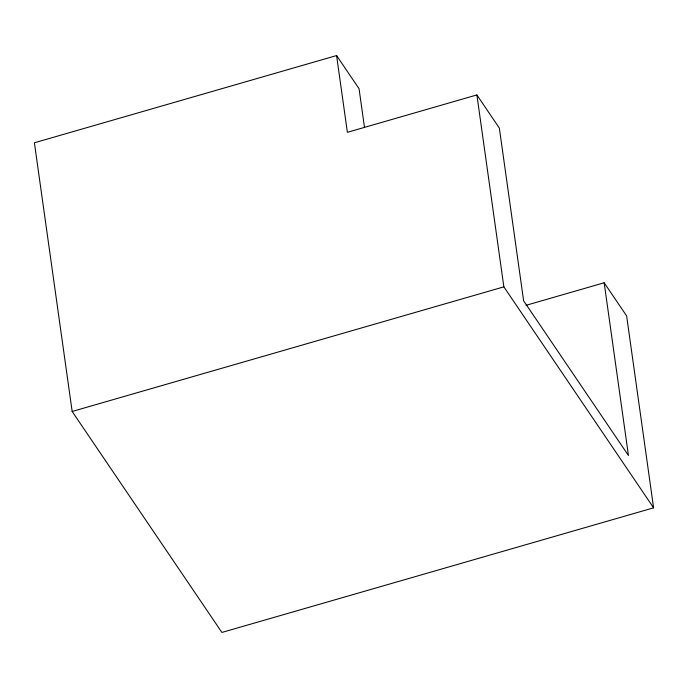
<?xml version="1.0" encoding="UTF-8"?>
<svg xmlns="http://www.w3.org/2000/svg" width="688" height="688" viewBox="0 0 688 688"><rect width="100%" height="100%" fill="white"/><g stroke="black" fill="none" stroke-linecap="round" stroke-linejoin="round"><path stroke-width="1.03" d="M364.52 127.607L359.05 88.7L336.587 55.556L34.4 142.786L72.163 411.476L221.906 632.444L653.6 507.83L626.63 315.912L604.167 282.768L526.053 305.317M604.167 282.768L628.445 455.49L523.62 300.811L499.35 128.08L476.887 94.935L347.38 132.32L336.587 55.556M72.163 411.476L503.857 286.853L653.6 507.83M476.887 94.935L503.857 286.853"/></g></svg>
